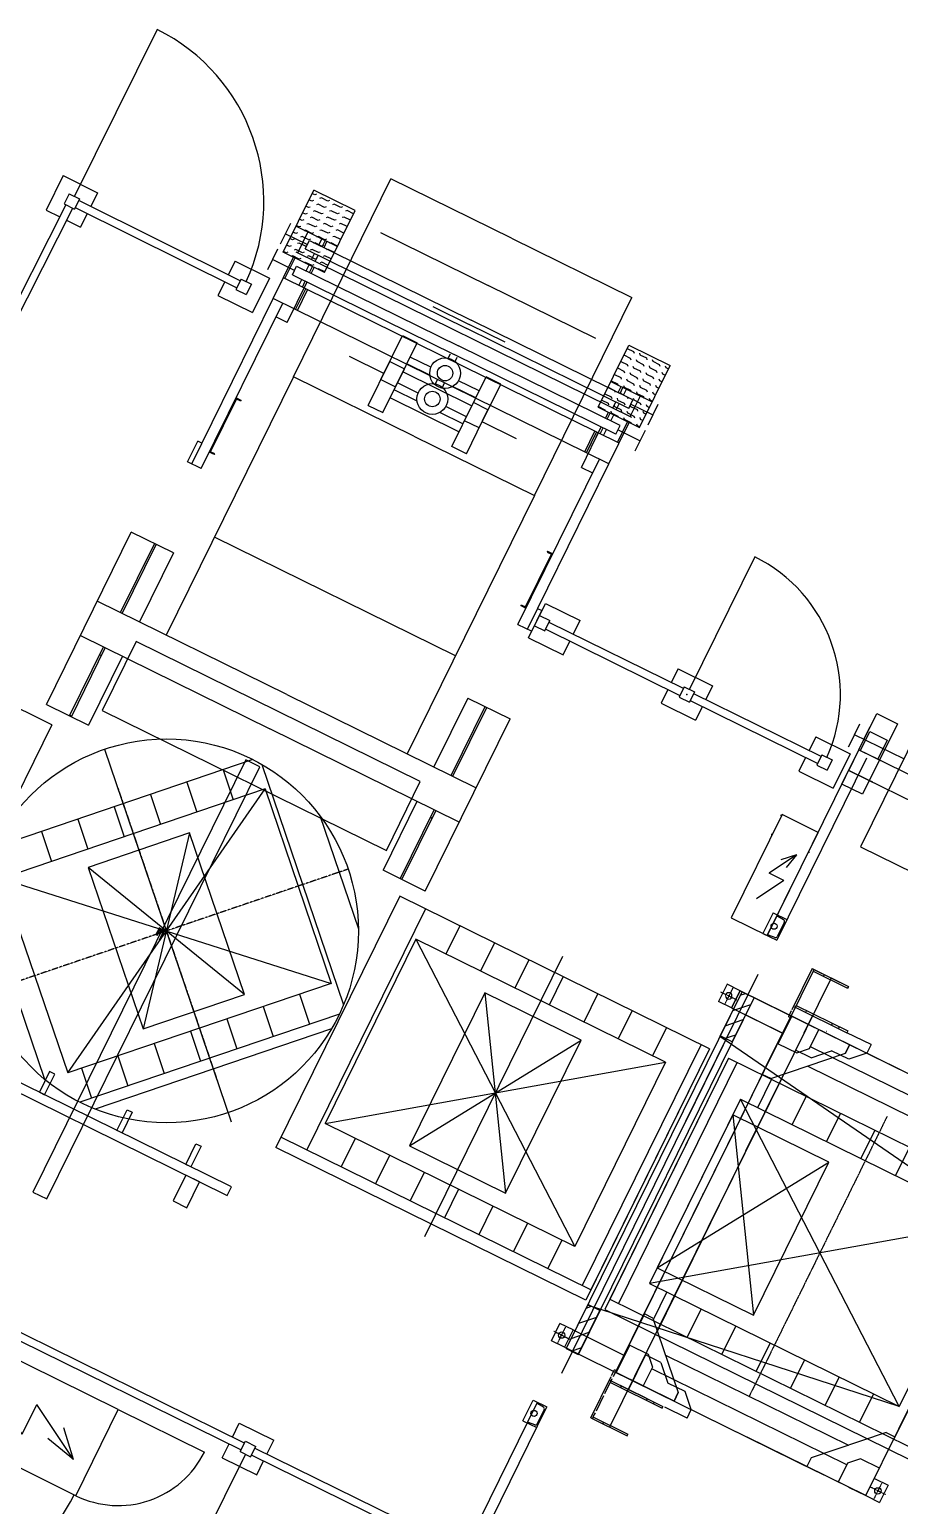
# Model space of a CAD drawing. Header units: millimetres. Extents: x -1732 to 458256, y -4349 to 130988.
# Drawn here: x 88439 to 92971, y 99437 to 107126 of the extents above; entities that cross this region are included whole.
import ezdxf

# ---------------------------------------------------------------- set-up
doc = ezdxf.new("R2010")
doc.units = ezdxf.units.MM
doc.header["$LTSCALE"] = 0.01
doc.header["$MEASUREMENT"] = 0
doc.linetypes.add('CENTER', pattern=[50.8, 31.75, -6.35, 6.35, -6.35])
doc.linetypes.add('GEN7A', pattern=[6.875, 4.75, -0.875, 0.375, -0.875])
doc.layers.get('0').update_dxf_attribs({"color": 251, "linetype": 'CONTINUOUS'})
for name, color, linetype in [('7A', 251, 'GEN7A'), ('BHMM', 251, 'CONTINUOUS'), ('CENN', 251, 'CONTINUOUS'), ('F-E-EQP', 251, 'CONTINUOUS'), ('GEV_FROZEN', 251, 'CONTINUOUS'), ('SAFETY-GUARD', 251, 'CONTINUOUS')]:
    doc.layers.add(name, color=color, linetype=linetype)
doc.styles.get("Standard").update_dxf_attribs({"font": 'ROMAND.SHX'})

# ---------------------------------------------------------------- blocks, each defined once
blk = doc.blocks.new('contr-cabinet-6400')
for p, q in [((-6000, -500), (-6000, 0)), ((-4800, 0), (-6000, 0)), ((-3600, 0), (-4800, 0)), ((-4800, -500), (-4800, 0)), ((-3600, -500), (-3600, 0)), ((-2400, 0), (-3600, 0)), ((-3600, -500), (-3600, 0)), ((-1200, 0), (-2400, 0)), ((-2400, -500), (-2400, 0)), ((-1200, -500), (-1200, 0)), ((400, 0), (-1200, 0)), ((-400, -500), (-400, 0)), ((400, 0), (900, 0)), ((400, 0), (900, 0)), ((400, -500), (400, 0)), ((-5400, -336.1), (-5698.1, -163.9)), ((-5400, -336.1), (-5400, -163.9)), ((-5101.9, -336.1), (-5400, -163.9)), ((-5101.9, -336.1), (-5219.9, -210.8)), ((-4200, -336.1), (-4498.1, -163.9)), ((-4200, -336.1), (-4200, -163.9)), ((-3901.9, -336.1), (-4200, -163.9)), ((-3901.9, -336.1), (-4019.9, -210.8)), ((-3000, -336.1), (-3298.1, -163.9)), ((-3000, -336.1), (-3000, -163.9)), ((-2701.9, -336.1), (-3000, -163.9)), ((-2701.9, -336.1), (-2819.9, -210.8)), ((-1800, -336.1), (-2098.1, -163.9)), ((-1800, -336.1), (-1800, -163.9)), ((-1501.9, -336.1), (-1800, -163.9)), ((-1501.9, -336.1), (-1619.9, -210.8)), ((-793.2, -336.1), (-1091.3, -163.9)), ((-495.1, -336.1), (-793.2, -163.9)), ((-793.2, -336.1), (-793.2, -163.9)), ((-495.1, -336.1), (-613.1, -210.8)), ((6.8, -336.1), (-291.3, -163.9)), ((304.9, -336.1), (6.8, -163.9)), ((6.8, -336.1), (6.8, -163.9)), ((304.9, -336.1), (186.9, -210.8)), ((-5101.9, -336.1), (-5269.4, -296.5)), ((-3901.9, -336.1), (-4069.4, -296.5)), ((-2701.9, -336.1), (-2869.4, -296.5)), ((-1501.9, -336.1), (-1669.4, -296.5)), ((-495.1, -336.1), (-662.6, -296.5)), ((304.9, -336.1), (137.4, -296.5)), ((-4800, -500), (-6000, -500)), ((-6000, -1100), (-6000, -500)), ((-3600, -500), (-4800, -500)), ((-4800, -500), (-4800, -1100)), ((-4800, -1100), (-4800, -500)), ((-2400, -500), (-3600, -500)), ((-3600, -1100), (-3600, -500)), ((-3600, -500), (-3600, -1100)), ((-3600, -500), (-3600, -1100)), ((-3600, -500), (-3600, -1300)), ((-1200, -500), (-2400, -500)), ((-2400, -500), (-2400, -1100)), ((-2400, -1100), (-2400, -500)), ((400, -500), (-1200, -500)), ((-1200, -500), (-1200, -1100)), ((-1200, -500), (-1200, -1100)), ((-1200, -500), (-1200, -1300)), ((-409.5, -500), (-409.5, -1300))]:
    blk.add_line(p, q)
for centre, radius, start, end in [((400, 0), 500, 270.00001, 0.00001), ((-6000, -500), 600, 269.99999, 359.99997), ((-4800, -500), 600, 179.99999, 269.99999), ((-4800, -500), 600, 269.99999, 359.99997), ((-3600, -500), 600, 179.99999, 269.99999), ((-3600, -500), 600, 269.99999, 359.99997), ((-2400, -500), 600, 179.99999, 269.99999), ((-2400, -500), 600, 269.99999, 359.99997), ((-1200, -500), 600, 179.99999, 269.99999), ((-1200, -500), 800, 270, 359.99999), ((-409.5, -500), 800, 270, 359.99999)]:
    blk.add_arc(centre, radius, start, end)
blk = doc.blocks.new('*U19')
at = {"layer": 'BHMM'}
blk.add_circle((0, 0), 16.5, dxfattribs=at)
at = {"layer": 'CENN'}
for p, q in [((-46.5, 0), (46.5, 0)), ((0, 46.5), (0, -46.5))]:
    blk.add_line(p, q, dxfattribs=at)
blk = doc.blocks.new('*U20')
blk.add_circle((0, 0), 16.5)
at = {"layer": '7A'}
for p, q in [((-46.5, 0), (46.5, 0)), ((0, 46.5), (0, -46.5))]:
    blk.add_line(p, q, dxfattribs=at)
at = {"layer": 'GEV_FROZEN', "xscale": 0.1, "yscale": 0.1, "zscale": 0.1}
blk.add_blockref('*U19', (0, 0), dxfattribs=at)
blk = doc.blocks.new('*U17')
at = {"layer": 'BHMM'}
blk.add_circle((0, 0), 16.5, dxfattribs=at)
at = {"layer": 'CENN'}
for p, q in [((-46.5, 0), (46.5, 0)), ((0, 46.5), (0, -46.5))]:
    blk.add_line(p, q, dxfattribs=at)
blk = doc.blocks.new('*U18')
blk.add_circle((0, 0), 16.5)
at = {"layer": '7A'}
for p, q in [((-46.5, 0), (46.5, 0)), ((0, 46.5), (0, -46.5))]:
    blk.add_line(p, q, dxfattribs=at)
at = {"layer": 'GEV_FROZEN', "xscale": 0.1, "yscale": 0.1, "zscale": 0.1}
blk.add_blockref('*U17', (0, 0), dxfattribs=at)
blk = doc.blocks.new('*X23')
at = {"color": 0, "linetype": 'Continuous'}
for p, q in [((10650.7, -3037.5), (10687.5, -3037.5)), ((10650.7, -3075), (10687.5, -3075)), ((10687.5, -3037.5), (10691.1, -3033.9)), ((10687.5, -3075), (10694.1, -3068.4)), ((10718.4, -3044.1), (10725, -3037.5)), ((10718.4, -3081.6), (10725, -3075)), ((10725, -3037.5), (10762.5, -3037.5)), ((10725, -3075), (10762.5, -3075)), ((10762.5, -3037.5), (10766.1, -3033.9)), ((10762.5, -3075), (10769.1, -3068.4)), ((10793.4, -3044.1), (10800, -3037.5)), ((10793.4, -3081.6), (10800, -3075)), ((10800, -3037.5), (10837.5, -3037.5)), ((10800, -3075), (10837.5, -3075)), ((10837.5, -3037.5), (10841.1, -3033.9)), ((10837.5, -3075), (10844.1, -3068.4)), ((10868.4, -3044.1), (10875, -3037.5)), ((10868.4, -3081.6), (10875, -3075)), ((10875, -3037.5), (10890.7, -3037.5)), ((10875, -3075), (10890.7, -3075)), ((10650.7, -3112.5), (10687.5, -3112.5)), ((10650.7, -3150), (10687.5, -3150)), ((10687.5, -3112.5), (10694.1, -3105.9)), ((10687.5, -3150), (10694.1, -3143.4)), ((10718.4, -3119.1), (10725, -3112.5)), ((10718.4, -3156.6), (10725, -3150)), ((10725, -3112.5), (10762.5, -3112.5)), ((10725, -3150), (10762.5, -3150)), ((10762.5, -3112.5), (10769.1, -3105.9)), ((10762.5, -3150), (10769.1, -3143.4)), ((10793.4, -3119.1), (10800, -3112.5)), ((10793.4, -3156.6), (10800, -3150)), ((10800, -3112.5), (10837.5, -3112.5)), ((10800, -3150), (10837.5, -3150)), ((10837.5, -3112.5), (10844.1, -3105.9)), ((10837.5, -3150), (10844.1, -3143.4)), ((10868.4, -3119.1), (10875, -3112.5)), ((10868.4, -3156.6), (10875, -3150)), ((10875, -3112.5), (10890.7, -3112.5)), ((10875, -3150), (10890.7, -3150)), ((10650.7, -3187.5), (10687.5, -3187.5)), ((10650.7, -3225), (10687.5, -3225)), ((10687.5, -3187.5), (10694.1, -3180.9)), ((10687.5, -3225), (10694.1, -3218.4)), ((10718.4, -3194.1), (10725, -3187.5)), ((10718.4, -3231.6), (10725, -3225)), ((10725, -3187.5), (10762.5, -3187.5)), ((10725, -3225), (10762.5, -3225)), ((10762.5, -3187.5), (10769.1, -3180.9)), ((10762.5, -3225), (10769.1, -3218.4)), ((10793.4, -3194.1), (10800, -3187.5)), ((10793.4, -3231.6), (10800, -3225)), ((10800, -3187.5), (10837.5, -3187.5)), ((10800, -3225), (10837.5, -3225)), ((10837.5, -3187.5), (10844.1, -3180.9)), ((10837.5, -3225), (10844.1, -3218.4)), ((10868.4, -3194.1), (10875, -3187.5)), ((10868.4, -3231.6), (10875, -3225)), ((10875, -3187.5), (10890.7, -3187.5)), ((10875, -3225), (10890.7, -3225)), ((10650.7, -3262.5), (10687.5, -3262.5)), ((10650.7, -3300), (10687.5, -3300)), ((10687.5, -3262.5), (10694.1, -3255.9)), ((10687.5, -3300), (10694.1, -3293.4)), ((10718.4, -3269.1), (10725, -3262.5)), ((10718.4, -3306.6), (10725, -3300)), ((10725, -3262.5), (10762.5, -3262.5)), ((10725, -3300), (10762.5, -3300)), ((10762.5, -3262.5), (10769.1, -3255.9)), ((10762.5, -3300), (10769.1, -3293.4)), ((10793.4, -3269.1), (10800, -3262.5)), ((10793.4, -3306.6), (10800, -3300)), ((10800, -3262.5), (10837.5, -3262.5)), ((10800, -3300), (10837.5, -3300)), ((10837.5, -3262.5), (10844.1, -3255.9)), ((10837.5, -3300), (10844.1, -3293.4)), ((10868.4, -3269.1), (10875, -3262.5)), ((10868.4, -3306.6), (10875, -3300)), ((10875, -3262.5), (10890.7, -3262.5)), ((10875, -3300), (10890.7, -3300)), ((10650.7, -3337.5), (10687.5, -3337.5)), ((10650.7, -3375), (10687.5, -3375)), ((10687.5, -3337.5), (10694.1, -3330.9)), ((10687.5, -3375), (10694.1, -3368.4)), ((10718.4, -3344.1), (10725, -3337.5)), ((10718.4, -3381.6), (10725, -3375)), ((10725, -3337.5), (10762.5, -3337.5)), ((10725, -3375), (10762.5, -3375)), ((10762.5, -3337.5), (10769.1, -3330.9)), ((10762.5, -3375), (10769.1, -3368.4)), ((10793.4, -3344.1), (10800, -3337.5)), ((10793.4, -3381.6), (10800, -3375)), ((10800, -3337.5), (10837.5, -3337.5)), ((10800, -3375), (10837.5, -3375)), ((10837.5, -3337.5), (10844.1, -3330.9)), ((10837.5, -3375), (10844.1, -3368.4)), ((10868.4, -3344.1), (10875, -3337.5)), ((10868.4, -3381.6), (10875, -3375)), ((10875, -3337.5), (10890.7, -3337.5)), ((10875, -3375), (10890.7, -3375))]:
    blk.add_line(p, q, dxfattribs=at)

msp = doc.modelspace()

# ---------------------------------------------------------------- hatches: boundary and pattern name
at = {"layer": 'F-E-EQP'}
h = msp.add_hatch(dxfattribs=at)
h.set_pattern_fill('ANSI31', color=256, scale=500, angle=-26.226835781, style=0)
h.set_pattern_definition([(18.773164, (-68887.92, 165059.217), (-20.113892, 59.175006), [])])
h.paths.add_polyline_path([(92150.55373, 102113.36744), (92213.34734, 102082.43261), (92100.03496, 101852.42347), (92037.24136, 101883.35829)])
h = msp.add_hatch(dxfattribs=at)
h.set_pattern_fill('ANSI31', color=256, scale=500, angle=-26.226835781, style=0)
h.set_pattern_definition([(18.773164, (-69690.64, 163429.81), (-20.113892, 59.175006), [])])
h.paths.add_polyline_path([(91347.83671, 100483.95798), (91410.63031, 100453.02316), (91297.31794, 100223.01401), (91234.52433, 100253.94883)])

# ---------------------------------------------------------------- linework, layer by layer
at = {"layer": 'F-E-EQP', "linetype": 'Continuous'}
for p, q in [((89813.22475, 105316.2489), (90321.43971, 106347.85811)), ((90949.37571, 106038.50989), (90321.43971, 106347.85811)), ((89760.63962, 105966.422), (89919.733, 106289.36053)), ((90135.02536, 106183.29828), (89919.733, 106289.36053)), ((89797.68024, 106115.38814), (89744.64911, 106007.74196)), ((89975.93198, 105860.35975), (90135.02536, 106183.29828)), ((89885.63286, 106005.17366), (89771.16468, 106061.56505)), ((90042.22088, 105994.91747), (89826.92853, 106100.97972)), ((89835.79395, 105962.84065), (89888.82508, 106070.48682)), ((90267.18925, 106068.02487), (90827.84627, 105791.82116)), ((90949.3758, 106038.50985), (91577.31179, 105729.16163)), ((89731.39133, 105980.83042), (89678.3602, 105873.18424)), ((89975.93198, 105860.35975), (89760.63962, 105966.422)), ((91576.07383, 105105.5041), (89827.72049, 105966.81798)), ((89874.5847, 105982.74737), (89896.68101, 106027.59994)), ((89874.5847, 105982.74737), (90717.3646, 105567.55782)), ((89896.68101, 106027.59994), (90739.46091, 105612.4104)), ((89908.45512, 105927.04463), (89923.92254, 105958.44144)), ((89946.01884, 106003.29401), (89961.48625, 106034.69081)), ((89963.95987, 105994.45549), (89979.42728, 106025.85229)), ((89972.93038, 105990.03623), (89988.39779, 106021.43303)), ((89284.15144, 104863.44466), (89814.46271, 105939.90644)), ((89819.34395, 105870.61593), (89704.87577, 105927.00733)), ((89769.50505, 105828.28292), (89822.53617, 105935.9291)), ((89808.2958, 105848.18965), (89830.3921, 105893.04222)), ((89830.3921, 105893.04222), (90673.172, 105477.85268)), ((89879.72993, 105868.73629), (89895.19734, 105900.13309)), ((89897.67096, 105859.89777), (89913.13837, 105891.29457)), ((89906.64147, 105855.47851), (89922.10889, 105886.87531)), ((89926.39615, 105918.20611), (89941.86357, 105949.60292)), ((91509.78492, 104970.94637), (89761.43158, 105832.26026)), ((89780.69255, 105599.81883), (89884.54517, 105810.62593)), ((89808.2958, 105848.18965), (90651.0757, 105433.0001)), ((89842.16622, 105792.48691), (89857.63363, 105823.88371)), ((89860.10724, 105783.64839), (89875.57466, 105815.04519)), ((89825.01715, 105667.16369), (89878.04827, 105774.80987)), ((89833.98766, 105662.74443), (89887.01879, 105770.39061)), ((91388.50336, 105515.61742), (90827.84633, 105791.82113)), ((91069.09682, 104697.55242), (91577.31179, 105729.16163)), ((89333.48927, 104839.13872), (89757.73829, 105700.30815)), ((91456.75379, 104863.3002), (89708.40046, 105724.61408)), ((90540.03213, 105682.78931), (90728.41304, 105589.98479)), ((89780.69255, 105599.81883), (89722.3842, 105628.54403)), ((90916.79397, 105497.18026), (90728.41306, 105589.98478)), ((91582.24074, 105197.22088), (90739.46091, 105612.4104)), ((90269.4165, 105302.36236), (90382.10781, 105531.11041)), ((90382.10781, 105531.11041), (90458.35664, 105493.54669)), ((91560.14444, 105152.36831), (90717.3646, 105567.55782)), ((90284.93436, 105334.6865), (90105.52395, 105423.07177)), ((90345.66536, 105264.79877), (90458.35676, 105493.5469)), ((90619.80802, 105413.96363), (90631.25158, 105437.1925)), ((91493.85553, 105017.81059), (90651.0757, 105433.0001)), ((91515.95183, 105062.66316), (90673.172, 105477.85268)), ((91401.34678, 105158.13924), (91560.44016, 105481.07778)), ((91560.44016, 105481.07778), (91775.73252, 105375.01552)), ((90203.1276, 105167.80464), (90315.8189, 105396.55269)), ((90279.37645, 105130.24104), (90392.06786, 105358.98918)), ((90315.8189, 105396.55269), (90392.06773, 105358.98897)), ((90524.26687, 105324.71684), (90404.29943, 105383.81795)), ((90529.75309, 105366.60435), (90421.97639, 105419.69978)), ((90655.69008, 105396.28659), (90667.13364, 105419.51545)), ((91616.63914, 105052.07699), (91775.73252, 105375.01552)), ((89813.22475, 105316.2489), (89327.49906, 104330.28996)), ((90441.16084, 105006.90064), (89813.22475, 105316.2489)), ((90269.41642, 105302.36226), (90345.66536, 105264.79877)), ((90463.46418, 105232.04663), (90355.68748, 105285.14206)), ((90742.10074, 105165.20516), (90383.28014, 105341.97558)), ((90553.51911, 105279.40591), (90564.96267, 105302.63477)), ((90589.40117, 105261.72887), (90600.84473, 105284.95773)), ((90763.12002, 105207.04753), (90643.15271, 105266.14858)), ((90780.79699, 105242.92936), (90673.02036, 105296.02475)), ((90704.48585, 105088.02812), (90817.17714, 105316.77604)), ((90780.7352, 105050.46429), (90893.4265, 105279.21233)), ((90893.4265, 105279.21233), (90817.17724, 105316.77627)), ((91467.63569, 105292.69696), (91682.92804, 105186.63471)), ((91505.99137, 105234.7846), (91521.45878, 105266.1814)), ((89382.16714, 104926.63424), (89516.95458, 105200.23494)), ((89541.5905, 105193.67205), (89514.67896, 105206.92983)), ((89539.38087, 105189.18679), (89516.95458, 105200.23494)), ((89541.5905, 105193.67205), (89539.38087, 105189.18679)), ((90675.81183, 105030.64744), (90316.99123, 105207.41786)), ((90457.97796, 105190.15912), (90338.01052, 105249.26023)), ((91514.96188, 105230.36534), (91530.42929, 105261.76214)), ((91532.90291, 105221.52682), (91548.37032, 105252.92362)), ((91560.14444, 105152.36831), (91582.24074, 105197.22088)), ((91568.00037, 105109.48143), (91621.03149, 105217.12761)), ((90203.12751, 105167.80454), (90279.37645, 105130.24104)), ((90696.83112, 105072.48981), (90576.8638, 105131.59085)), ((90714.50808, 105108.37163), (90606.73146, 105161.46702)), ((90638.19694, 104953.4704), (90750.88823, 105182.21832)), ((90714.44629, 104915.90656), (90827.1376, 105144.65461)), ((90827.1376, 105144.65461), (90750.88833, 105182.21855)), ((91401.34678, 105158.13924), (91616.63914, 105052.07699)), ((91439.70246, 105100.22688), (91455.16987, 105131.62368)), ((91448.67297, 105095.80762), (91464.14038, 105127.20442)), ((91466.614, 105086.9691), (91482.08141, 105118.3659)), ((91477.39817, 105154.11596), (91492.86558, 105185.51276)), ((91495.3392, 105145.27744), (91510.80661, 105176.67424)), ((91571.19259, 105174.7946), (91685.66034, 105118.40233)), ((91712.1759, 105172.22542), (91659.14477, 105064.57924)), ((90780.73522, 105050.46441), (90704.48585, 105088.02812)), ((90975.66422, 104994.40333), (90796.2537, 105082.78865)), ((91032.50478, 104002.13077), (91562.81605, 105078.59255)), ((91313.75353, 104844.5672), (91417.60615, 105055.3743)), ((91411.10926, 105019.55824), (91426.57667, 105050.95504)), ((91429.05029, 105010.71972), (91444.5177, 105042.11652)), ((91493.85553, 105017.81059), (91515.95183, 105062.66316)), ((91501.71146, 104974.92371), (91554.74258, 105082.56989)), ((91504.90368, 105040.23688), (91619.37143, 104983.84461)), ((91645.88699, 105037.6677), (91592.85587, 104930.02152)), ((89261.72515, 104874.49281), (89314.75628, 104982.13899)), ((89337.18257, 104971.09083), (89314.75628, 104982.13899)), ((90441.16074, 105006.90069), (91069.09682, 104697.55242)), ((91331.16659, 104925.16984), (91384.19771, 105032.81602)), ((91331.16659, 104925.16984), (91384.19771, 105032.81602)), ((91340.1371, 104920.75058), (91393.16823, 105028.39676)), ((91340.1371, 104920.75058), (91393.16823, 105028.39676)), ((91349.10762, 104916.33132), (91402.13874, 105023.9775)), ((89402.38379, 104911.10083), (89375.47225, 104924.35861)), ((89404.59342, 104915.58609), (89382.16714, 104926.63424)), ((89402.38379, 104911.10083), (89404.59342, 104915.58609)), ((90714.44631, 104915.90669), (90638.19694, 104953.4704)), ((90983.16695, 104026.43671), (91407.41596, 104887.60613)), ((89333.48927, 104839.13872), (89261.72515, 104874.49281)), ((91313.75353, 104844.5672), (91372.06188, 104815.84201)), ((91069.09682, 104697.55242), (90583.37114, 103711.59348)), ((90658.10581, 103863.29498), (89402.23373, 104481.99146)), ((91022.8743, 104118.35149), (91157.66174, 104391.95219)), ((91137.44509, 104407.4856), (91135.23546, 104403.00034)), ((91135.23546, 104403.00034), (91157.66174, 104391.95219)), ((91137.44509, 104407.4856), (91164.35663, 104394.22781)), ((90998.23838, 104124.91438), (91000.44801, 104129.39964)), ((90998.23838, 104124.91438), (91025.14992, 104111.6566)), ((91000.44801, 104129.39964), (91022.8743, 104118.35149)), ((91054.93107, 103991.08262), (91107.96219, 104098.7288)), ((91085.53591, 104109.77695), (91107.96219, 104098.7288)), ((90983.16695, 104026.43671), (91054.93107, 103991.08262)), ((93131.9994, 103608.48643), (92767.86963, 102868.094)), ((89666.1799, 103169.78178), (88293.31941, 102703.13889)), ((88637.66908, 101690.06325), (89666.1799, 103169.78233)), ((89666.1799, 103169.78178), (90010.52973, 102156.70568)), ((92435.10267, 102825.87942), (92292.0031, 102730.23767)), ((92435.10276, 102825.87939), (92352.82744, 102800.64087)), ((92435.10326, 102825.87919), (92380.31698, 102759.5115)), ((92767.86963, 102868.094), (93933.91563, 102293.64971)), ((92369.19206, 102692.1844), (92292.00308, 102730.23789)), ((88293.31941, 102703.13889), (88637.66924, 101690.06279)), ((88293.31956, 102703.1392), (90010.52996, 102156.70576)), ((92369.19205, 102692.18457), (92226.09238, 102596.54275)), ((90367.19057, 102611.56852), (89721.97468, 101301.87525)), ((91981.88104, 101816.09716), (90367.19057, 102611.56852)), ((90501.7484, 102545.27952), (89883.04825, 101289.40929)), ((90681.15869, 102456.89431), (90608.23856, 102308.87717)), ((90451.25576, 102386.21746), (89978.39219, 101426.37369)), ((91751.97928, 101745.42121), (90451.25576, 102386.21746)), ((90451.25609, 102386.21757), (91279.11593, 100785.57734)), ((90860.56899, 102368.5091), (90787.64885, 102220.49196)), ((91215.70119, 102297.39224), (90495.60517, 100835.70218)), ((91039.97928, 102280.12389), (90967.05915, 102132.10675)), ((91219.38958, 102191.73868), (91146.46945, 102043.72154)), ((90010.52973, 102156.70568), (88637.66924, 101690.06279)), ((91398.79988, 102103.35347), (91325.87974, 101955.33633)), ((91578.21017, 102014.96826), (91505.29004, 101866.95112)), ((91757.62047, 101926.58305), (91684.70034, 101778.56591)), ((91937.03051, 101838.19731), (91318.33036, 100582.32707)), ((91981.88086, 101816.09733), (91336.66537, 100506.40379)), ((91981.88086, 101816.09733), (91363.18111, 100560.22687)), ((89978.39241, 101426.37413), (91751.97967, 101745.42159)), ((91751.97928, 101745.42121), (91279.11571, 100785.57744)), ((92142.19363, 101553.18599), (91669.33275, 100593.3409)), ((92142.19371, 101553.18702), (93442.91863, 100912.39361)), ((92970.05796, 99952.54896), (92142.19377, 101553.18757)), ((91279.1199, 100785.58013), (89978.3937, 101426.37094)), ((91363.18107, 100560.22681), (89748.49039, 101355.69827)), ((90135.37661, 101349.03702), (90062.45855, 101201.02408)), ((91336.66537, 100506.40379), (89721.97468, 101301.87525)), ((90314.78691, 101260.65181), (90241.86884, 101112.63887)), ((90494.1972, 101172.26659), (90421.27914, 101024.25365)), ((90673.6075, 101083.88138), (90600.68944, 100935.86844)), ((90853.0178, 100995.49617), (90780.09973, 100847.48323)), ((91032.42809, 100907.11096), (90959.51003, 100759.09802)), ((93442.91851, 100912.39394), (91669.33261, 100593.34204)), ((93442.91863, 100912.39361), (92970.05775, 99952.54852)), ((91211.83839, 100818.72575), (91138.92032, 100670.71281)), ((91669.33283, 100593.34193), (92970.05775, 99952.54852))]:
    msp.add_line(p, q, dxfattribs=at)
at = {"layer": 'F-E-EQP'}
for p, q in [((88555.22157, 103504.22737), (85774.36199, 104874.19814)), ((88526.75435, 103610.01282), (88968.6804, 104507.06431)), ((89188.45802, 104398.79242), (88968.6804, 104507.06431)), ((88913.01193, 104088.5837), (89089.78235, 104447.40429)), ((88921.98245, 104084.16444), (89098.75287, 104442.98503)), ((89188.45802, 104398.79242), (89011.68759, 104039.97183)), ((89327.49906, 104330.28996), (89150.72864, 103971.46937)), ((89778.66661, 103662.12505), (88791.90998, 104148.24371)), ((88703.52477, 103968.83342), (89690.2814, 103482.71476)), ((88647.8563, 103550.35281), (88824.62672, 103909.1734)), ((88656.82681, 103545.93355), (88833.59723, 103904.75414)), ((88994.4046, 103937.00498), (88817.63418, 103578.18438)), ((90474.53983, 103207.82684), (88994.4046, 103937.00498)), ((88923.30238, 103860.56153), (88746.53196, 103501.74094)), ((88804.74005, 103868.80608), (88813.71056, 103864.38682)), ((89778.66661, 103662.12505), (90765.42324, 103176.00639)), ((90583.37114, 103711.59348), (90406.60072, 103352.77289)), ((88526.75435, 103610.01282), (88746.53196, 103501.74094)), ((88817.63418, 103578.18438), (90297.76941, 102849.00625)), ((90722.41605, 103643.09887), (90545.64563, 103284.27827)), ((90635.35078, 103240.08567), (90812.1212, 103598.90626)), ((90644.32129, 103235.66641), (90821.09171, 103594.487)), ((90722.41605, 103643.09887), (90942.19366, 103534.82698)), ((88555.22157, 103504.22737), (87910.00875, 102194.53181)), ((88657.45009, 103547.19871), (88648.47957, 103551.61797)), ((90500.26761, 102637.7755), (90942.19366, 103534.82698)), ((92736.47412, 103452.32942), (92764.17988, 103508.53549)), ((90677.03803, 102996.59609), (89690.2814, 103482.71476)), ((92736.32972, 103452.16116), (92704.21776, 103386.97813)), ((92736.47412, 103452.32942), (92704.3491, 103387.15283)), ((92992.75356, 103325.83577), (92736.32972, 103452.16116)), ((92759.26524, 103374.173), (92816.71563, 103490.78969)), ((92768.23576, 103369.75374), (92816.84762, 103468.4294)), ((92816.84762, 103468.4294), (92906.55277, 103424.2368)), ((92906.55277, 103424.2368), (92857.9409, 103325.56113)), ((88830.10214, 103376.72304), (89489.83815, 101435.78295)), ((92749.42006, 103354.07817), (92282.15595, 102405.25185)), ((92706.23426, 103266.52711), (92759.26524, 103374.173)), ((92759.26524, 103374.173), (92866.91142, 103321.14187)), ((92759.26524, 103374.173), (94323.34055, 102603.64238)), ((92759.35216, 103374.1319), (92856.29818, 103326.37041)), ((89602.80005, 103322.5099), (88250.49829, 102862.8555)), ((89447.38861, 103269.68495), (89500.48955, 103113.46253)), ((89649.1586, 103297.5394), (90074.89032, 102045.04098)), ((92798.75789, 103329.77223), (92331.49378, 102380.94592)), ((92866.91142, 103321.14187), (92813.88043, 103213.49598)), ((92856.29818, 103326.37041), (92874.23921, 103317.53189)), ((89258.02862, 103205.32043), (89311.12955, 103049.09801)), ((90297.76941, 102849.00625), (90474.53983, 103207.82684)), ((92813.88043, 103213.49598), (92706.23426, 103266.52711)), ((92706.23426, 103266.52711), (94270.36299, 102495.97017)), ((92831.82146, 103204.65746), (92813.88043, 103213.49598)), ((89068.66862, 103140.95591), (89121.76956, 102984.73349)), ((88879.30937, 103076.59166), (88932.41014, 102920.36918)), ((90457.26042, 103104.86798), (90280.48999, 102746.04739)), ((90370.19514, 102701.85478), (90546.96557, 103060.67537)), ((90379.16566, 102697.43552), (90555.93608, 103056.25611)), ((92359.10773, 103036.26566), (92093.80117, 102498.10915)), ((92547.46251, 102943.40836), (92359.10773, 103036.26566)), ((88689.94935, 103012.2272), (88743.05012, 102856.00473)), ((89950.89528, 103031.29285), (90151.87359, 102440.01672)), ((90536.04941, 103015.8888), (90527.07889, 103020.30806)), ((88500.58933, 102947.86275), (88553.6901, 102791.64027)), ((89273.03864, 102940.56456), (89030.82418, 101919.28244)), ((92282.15595, 102405.25185), (92547.46251, 102943.40836)), ((89559.13864, 102098.85927), (88744.72418, 102760.98773)), ((90500.26761, 102637.7755), (90280.48999, 102746.04739)), ((88177.61422, 102655.13226), (88516.67463, 101657.61644)), ((92093.80117, 102498.10915), (92282.15595, 102405.25185)), ((92312.76079, 102523.94618), (92259.72966, 102416.3)), ((92312.76079, 102523.94618), (92384.52491, 102488.5921)), ((92366.19475, 102487.58945), (92337.02077, 102505.30609)), ((92370.746, 102474.19967), (92334.50806, 102400.64145)), ((92259.72966, 102416.3), (92331.49378, 102380.94592)), ((92321.11829, 102396.0902), (92289.29276, 102408.42453)), ((92331.9357, 102381.84297), (92331.49378, 102380.94592)), ((92233.62927, 102202.82288), (91209.84459, 100125.01369)), ((92521.10351, 102220.63024), (91948.67881, 101059.044)), ((92515.83347, 102234.33311), (92409.93803, 102018.95857)), ((92515.83347, 102234.33311), (92704.96921, 102141.15673)), ((92525.55631, 102229.53472), (92521.13705, 102220.56421)), ((92521.13705, 102220.56421), (92700.54658, 102132.17937)), ((92525.55631, 102229.53472), (92704.96584, 102141.14989)), ((92579.3794, 102203.01916), (92574.96014, 102194.04864)), ((92072.56342, 102151.78881), (92028.37081, 102062.08367)), ((92610.79981, 102176.41968), (92038.37511, 101014.83344)), ((92140.73933, 102118.20243), (92072.56342, 102151.78881)), ((92140.6981, 102118.22274), (92096.5055, 102028.5176)), ((92096.521, 102028.54906), (92140.6981, 102118.22274)), ((92096.54672, 102028.49729), (92140.73933, 102118.20243)), ((92140.73933, 102118.20243), (92096.54672, 102028.49729)), ((92140.73933, 102118.20243), (93454.91975, 101470.78076)), ((93092.51095, 101649.31889), (92140.73933, 102118.20243)), ((92615.26145, 102185.34212), (92610.84219, 102176.3716)), ((92704.96584, 102141.14989), (92700.54658, 102132.17937)), ((89844.84011, 102100.38667), (89897.94074, 101944.16514)), ((90811.34458, 102107.93457), (90919.02705, 101063.86107)), ((92096.54672, 102028.49729), (92028.37081, 102062.08367)), ((92418.79006, 102036.96221), (92428.2716, 102032.28884)), ((92432.61461, 102041.26104), (92428.1974, 102032.28952)), ((92432.61461, 102041.26104), (92701.69558, 101908.77667)), ((90053.3505, 101996.98952), (88701.05021, 101537.33561)), ((89466.12011, 101971.65763), (89519.22075, 101815.43609)), ((89655.48011, 102036.02215), (89708.58075, 101879.80061)), ((92096.54672, 102028.49729), (92365.20138, 101896.14647)), ((92096.54672, 102028.49729), (92360.44069, 101898.49179)), ((92256.0133, 101682.39804), (92406.26657, 101987.39232)), ((92277.01829, 101725.03541), (92406.26657, 101987.39232)), ((92339.12918, 101842.06101), (92409.85477, 101985.62462)), ((92401.71535, 101978.41039), (92392.28183, 101983.04867)), ((92407.29064, 102013.57421), (92392.28543, 101983.05598)), ((92711.26085, 101837.13905), (92406.26657, 101987.39232)), ((92495.97172, 101943.19972), (92406.26657, 101987.39232)), ((92499.55992, 101941.43201), (92409.85477, 101985.62462)), ((92428.1974, 102032.28952), (92697.27837, 101899.80515)), ((92428.27253, 102032.29074), (92517.88531, 101988.14364)), ((92473.59546, 101898.24109), (92517.88531, 101988.14364)), ((92486.44376, 102014.75779), (92482.02655, 102005.78626)), ((92522.32986, 101997.08895), (92517.91265, 101988.11743)), ((90011.85648, 101919.51413), (88781.1629, 101501.19499)), ((89276.75961, 101907.29295), (89329.86008, 101751.07136)), ((92361.98201, 101897.73247), (92362.07396, 101897.68717)), ((92473.58455, 101898.24647), (92429.48919, 101808.73871)), ((92502.36079, 101817.38427), (92550.97266, 101916.05994)), ((92589.84246, 101908.10393), (92589.89892, 101908.07612)), ((92621.01487, 101948.49798), (92616.59766, 101939.52645)), ((92656.90104, 101930.82911), (92652.5053, 101921.90119)), ((92822.87191, 101837.89415), (92697.26216, 101899.77223)), ((92701.69558, 101908.77667), (92697.27837, 101899.80515)), ((89087.39959, 101842.9285), (89140.50006, 101686.7069)), ((90418.47232, 101310.45581), (91311.89931, 101861.33984)), ((92052.77285, 101835.55229), (91857.17921, 101438.52305)), ((93442.91811, 100912.39386), (92035.8754, 101880.26025)), ((92339.12918, 101842.06101), (92435.41191, 101794.628)), ((92510.22382, 101768.96537), (92429.48919, 101808.73871)), ((92429.5001, 101808.73334), (92429.55656, 101808.70553)), ((92435.41191, 101794.628), (92502.36079, 101817.38427)), ((92456.02644, 101862.55112), (92456.08289, 101862.52331)), ((93522.85858, 101325.83486), (92506.79748, 101826.39016)), ((92689.16455, 101792.28648), (92711.26085, 101837.13905)), ((92711.29843, 101837.20722), (92689.21238, 101792.34959)), ((92822.87191, 101837.89415), (92800.7756, 101793.04158)), ((88898.03957, 101778.56404), (88951.14004, 101622.34245)), ((92080.55416, 101767.48929), (91435.34212, 100457.79412)), ((92080.55416, 101767.48929), (91461.85768, 100511.61721)), ((92080.55391, 101767.48934), (91461.85786, 100511.61709)), ((92125.40649, 101745.39304), (91506.71044, 100489.52079)), ((92080.55416, 101767.48929), (93874.6569, 100883.63728)), ((92300.86587, 101660.30174), (92689.16455, 101792.28648)), ((92510.22382, 101768.96537), (92617.34203, 101805.3754)), ((92707.04717, 101761.1828), (92617.34203, 101805.3754)), ((92800.7756, 101793.04158), (92707.04717, 101761.1828)), ((88708.67955, 101714.19959), (88761.78002, 101557.97799)), ((92277.03572, 101725.07078), (92081.44208, 101328.04154)), ((92171.14723, 101283.84894), (92367.84533, 101683.12008)), ((92304.81681, 101657.00789), (92231.89903, 101508.9943)), ((92300.86587, 101660.30174), (92256.0133, 101682.39804)), ((92493.72581, 101725.81255), (93447.75732, 101255.81569)), ((92484.22711, 101568.62268), (92411.30932, 101420.60908)), ((92102.19976, 101472.00372), (92209.88222, 100427.93021)), ((92663.6374, 101480.23747), (92590.71962, 101332.22387)), ((92843.0477, 101391.85226), (92770.12991, 101243.83866)), ((91620.72791, 100392.85267), (92081.44208, 101328.04154)), ((92171.14723, 101283.84894), (91709.61772, 100347.00505)), ((93022.458, 101303.46704), (92949.54021, 101155.45345)), ((91709.32749, 100674.52495), (92602.75448, 101225.40898)), ((91480.30879, 100109.29534), (91948.74014, 101059.16833)), ((91946.52803, 101054.56437), (91950.94729, 101063.53489)), ((93560.68889, 101038.31141), (92941.99284, 99782.43916)), ((91465.56626, 99853.50143), (92038.41102, 101014.90624)), ((92795.79249, 99487.93527), (93385.75493, 100685.48106)), ((91461.85768, 100511.61721), (93255.96098, 99627.76529)), ((91759.03846, 100549.14905), (91686.12076, 100401.13563)), ((92970.05796, 99952.54896), (91346.47075, 100480.85994)), ((91435.34212, 100457.79412), (93229.4453, 99573.94191)), ((91641.7329, 100435.49003), (91491.47963, 100130.49575)), ((91686.58548, 100413.39373), (91641.7329, 100435.49003)), ((91938.44876, 100460.76384), (91865.53106, 100312.75042)), ((91157.83321, 100294.9034), (91202.02581, 100384.60855)), ((91270.145, 100351.01101), (91202.02581, 100384.60855)), ((91270.08827, 100350.99986), (91225.91117, 100261.32618)), ((91270.145, 100351.01101), (91225.95239, 100261.30587)), ((91270.145, 100351.01101), (91225.96789, 100261.33733)), ((91270.20173, 100351.02217), (91226.00912, 100261.31702)), ((91270.145, 100351.01101), (91538.79965, 100218.6602)), ((91270.20173, 100351.02217), (91535.21145, 100220.42791)), ((91620.72791, 100392.85267), (91491.47963, 100130.49575)), ((91686.58548, 100413.39373), (91818.57022, 100025.09506)), ((92117.85906, 100372.37863), (92044.94136, 100224.36521)), ((91225.95239, 100261.30587), (91157.83321, 100294.9034)), ((91565.79343, 100272.29166), (91495.06784, 100128.72805)), ((91565.79343, 100272.29166), (91662.07617, 100224.85865)), ((92297.26935, 100283.99342), (92224.35165, 100135.98)), ((91225.95239, 100261.30587), (92540.13281, 99613.88419)), ((91226.00912, 100261.31702), (92177.72402, 99792.42232)), ((91647.44943, 100220.84956), (91558.98943, 100041.55004)), ((91727.62229, 100181.35296), (91647.44943, 100220.84956)), ((91662.07617, 100224.85865), (91684.83244, 100157.90978)), ((91752.1219, 100220.58578), (92706.20539, 99750.56331)), ((92476.67965, 100195.60821), (92403.76195, 100047.59479)), ((91471.33827, 100113.7146), (91486.38739, 100144.20271)), ((91495.35791, 100139.78345), (91486.39082, 100144.20966)), ((91796.47391, 99980.24248), (91491.47963, 100130.49575)), ((91584.77299, 100084.53544), (91495.06784, 100128.72805)), ((91603.34041, 100131.40971), (91559.07112, 100041.49705)), ((91599.70944, 100124.03508), (91599.22184, 100124.27515)), ((91603.24321, 100131.2123), (91602.76281, 100131.44883)), ((91684.83244, 100157.90978), (91636.22057, 100059.23411)), ((92696.45686, 99648.34859), (91680.39575, 100148.90389)), ((91727.62229, 100181.35296), (91763.78898, 100074.40705)), ((91362.45348, 99893.12417), (91468.68255, 100108.33435)), ((91436.04325, 100019.61749), (91474.99734, 100098.53483)), ((91459.81386, 100090.36723), (91468.78539, 100085.95001)), ((91464.98416, 100076.71344), (91469.40342, 100085.68395)), ((91464.98416, 100076.71344), (91734.03482, 99944.16754)), ((91468.78539, 100085.95001), (91648.78638, 99997.32496)), ((91469.40342, 100085.68395), (91738.45408, 99953.13805)), ((91518.80725, 100050.19788), (91523.22651, 100059.16839)), ((91554.6893, 100032.52083), (91559.10856, 100041.49135)), ((91854.28683, 100029.64951), (91763.78898, 100074.40705)), ((92656.08995, 100107.223), (92583.17225, 99959.20958)), ((90617.03743, 99025.62327), (91084.57264, 99974.31603)), ((91009.11523, 99877.718), (91062.14635, 99985.36418)), ((91062.14635, 99985.36418), (91133.91047, 99950.01009)), ((91115.58031, 99949.00745), (91086.40634, 99966.72409)), ((91391.78114, 99929.94658), (91430.7318, 100008.85698)), ((91653.3642, 99983.90934), (91657.78347, 99992.87986)), ((91689.24634, 99966.23227), (91693.64412, 99975.15918)), ((91796.44276, 99980.17114), (91818.54932, 100025.01866)), ((91818.57022, 100025.09506), (91796.47391, 99980.24248)), ((91886.0958, 99936.06763), (91854.28683, 100029.64951)), ((92835.50024, 100018.83779), (92762.58254, 99870.82437)), ((90666.37526, 99001.31733), (91133.91047, 99950.01009)), ((91083.89363, 99862.05945), (91120.13157, 99935.61767)), ((91133.46854, 99949.11304), (91133.91047, 99950.01009)), ((91362.45348, 99893.12417), (91551.58922, 99799.94779)), ((91372.17968, 99888.33263), (91376.59895, 99897.30314)), ((91375.89538, 99897.76353), (91386.46969, 99919.18607)), ((91376.59895, 99897.30314), (91556.00848, 99808.91831)), ((91734.03482, 99944.16754), (91738.45408, 99953.13805)), ((91863.98924, 99891.22011), (91747.95604, 99948.41602)), ((91863.98924, 99891.22011), (91886.0958, 99936.06763)), ((91009.11523, 99877.718), (91080.87934, 99842.36392)), ((91070.50386, 99857.5082), (91038.67833, 99869.84253)), ((91426.00277, 99861.81706), (91430.42204, 99870.78758)), ((91461.88483, 99844.14002), (91466.30409, 99853.11054)), ((91551.58922, 99799.94779), (91556.00848, 99808.91831)), ((92902.26706, 99817.20569), (92510.71467, 99684.11499)), ((92902.26706, 99817.20569), (92947.11964, 99795.10938)), ((92795.79249, 99487.93527), (92177.72402, 99792.42232)), ((92510.71467, 99684.11499), (92488.61837, 99639.26242)), ((92700.89354, 99657.35447), (92652.28168, 99558.67881)), ((92767.84242, 99680.11074), (92700.89354, 99657.35447)), ((92866.51808, 99631.49888), (92767.84242, 99680.11074)), ((92795.79249, 99487.93527), (92540.13281, 99613.88419)), ((92795.79249, 99487.93527), (92866.51808, 99631.49888)), ((92839.98509, 99577.64042), (92911.74921, 99542.28633)), ((92706.08734, 99532.12787), (92795.79249, 99487.93527)), ((92706.08734, 99532.12787), (92795.79249, 99487.93527)), ((92911.74921, 99542.28633), (92867.55661, 99452.58118)), ((92795.79249, 99487.93527), (92867.55661, 99452.58118))]:
    msp.add_line(p, q, dxfattribs=at)
at = {"layer": 'F-E-EQP', "linetype": 'CENTER'}
for p, q in [((88896.67166, 103180.87627), (89421.06189, 101638.12191)), ((90098.72469, 102751.74541), (88205.12461, 102108.10052)), ((92906.63888, 101464.3637), (92186.5467, 100002.67175))]:
    msp.add_line(p, q, dxfattribs=at)
at = {"layer": 'F-E-EQP'}
for points in [[(92670.98882, 103194.7073), (92852.17851, 103562.49841), (92959.82468, 103509.46728), (92778.635, 103141.67618)], [(89566.0122, 103320.97758), (88456.7778, 101069.37836), (88528.54192, 101034.02428), (89637.77632, 103285.6235)], [(89559.13864, 102098.85927), (89273.03864, 102940.56456), (88744.72418, 102760.98773), (89030.82418, 101919.28244)], [(90811.34458, 102107.93457), (90418.47232, 101310.45581), (90919.02705, 101063.86107), (91311.89931, 101861.33984)], [(92150.55373, 102113.36744), (92213.34734, 102082.43261), (91298.5604, 100225.53605), (91235.7668, 100256.47087)], [(92150.55373, 102113.36744), (92213.34734, 102082.43261), (92100.03496, 101852.42347), (92037.24136, 101883.35829)], [(87920.41596, 101870.09109), (87898.31965, 101825.23851), (89468.16004, 101051.86777), (89490.25634, 101096.72035)], [(88516.95519, 101576.21026), (88569.98632, 101683.85644), (88543.07478, 101697.11422), (88490.04365, 101589.46804)], [(88893.7171, 101390.60117), (88946.74823, 101498.24735), (88973.65978, 101484.98957), (88920.62865, 101377.34339)], [(92102.19976, 101472.00372), (91709.32749, 100674.52495), (92209.88222, 100427.93021), (92602.75448, 101225.40898)], [(89252.5377, 101213.83075), (89305.56882, 101321.47693), (89332.48037, 101308.21915), (89279.44924, 101200.57297)], [(89252.86768, 101157.93002), (89186.57877, 101023.3723), (89258.34289, 100988.01822), (89324.6318, 101122.57594)], [(91234.52433, 100253.94883), (91297.31794, 100223.01401), (91410.63031, 100453.02316), (91347.83671, 100483.95798)]]:
    msp.add_lwpolyline(points, close=True, dxfattribs=at)
at = {"layer": 'F-E-EQP', "linetype": 'Continuous'}
for centre, radius in [((90603.51763, 105335.64001), 79.99999), ((90603.51763, 105335.64001), 40), ((90537.22872, 105201.08229), 79.99999), ((90537.22872, 105201.08229), 40)]:
    msp.add_circle(centre, radius, dxfattribs=at)
at = {"layer": 'F-E-EQP'}
for centre, radius in [((89151.92464, 102429.923), 1000), ((92317.63722, 102454.66497), 16), ((91067.0173, 99916.07183), 16)]:
    msp.add_circle(centre, radius, dxfattribs=at)
for centre, radius, start, end in [((92354.13808, 103037.59916), 5, 243.773164219, 333.773164219), ((92301.9908, 102931.74708), 5, 333.773164219, 63.773164219), ((92499.35857, 102834.4496), 5, 63.773164219, 153.773164219), ((92339.2304, 102509.79135), 5, 153.773164219, 243.773164219), ((92361.77549, 102478.61893), 10, 333.773164219, 63.773164219), ((92287.08313, 102403.93927), 5, 63.773164219, 153.773164219), ((92325.53755, 102405.06071), 10, 243.773164219, 333.773164219), ((91088.61597, 99971.20934), 5, 153.773164219, 243.773164219), ((91111.16105, 99940.03693), 10, 333.773164219, 63.773164219), ((91036.4687, 99865.35727), 5, 63.773164219, 153.773164219), ((91074.92312, 99866.47871), 10, 243.773164219, 333.773164219)]:
    msp.add_arc(centre, radius, start, end, dxfattribs=at)
at = {"layer": 'F-E-EQP', "linetype": 'Continuous'}
for p in [(89151.92464, 102429.923), (91793.30222, 101184.40582)]:
    msp.add_point(p, dxfattribs=at)
at = {"layer": 'SAFETY-GUARD', "linetype": 'Continuous'}
for p, q in [((89104.49468, 107125.94372), (88672.95732, 106258.20391)), ((88614.19754, 106364.62336), (88525.14013, 106185.54578)), ((88614.19754, 106364.62336), (88793.27509, 106275.56594)), ((88645.70459, 106270.7761), (88618.98737, 106217.05283)), ((88645.70459, 106270.77611), (88699.42786, 106244.05888)), ((88793.27509, 106275.56594), (88757.65214, 106203.93491)), ((88627.74438, 106212.69787), (87959.04944, 104892.37884)), ((87994.86591, 104874.56688), (88663.56085, 106194.88591)), ((88618.98737, 106217.05283), (88672.71063, 106190.33561)), ((88699.42786, 106244.05888), (88672.71064, 106190.33561)), ((88525.14013, 106185.54578), (88596.11603, 106150.24861)), ((88631.93251, 106132.43665), (88704.21771, 106096.48835)), ((88739.84067, 106168.11939), (88704.21771, 106096.48835)), ((89509.58541, 105919.3363), (89473.96244, 105847.70526)), ((89509.58541, 105919.3363), (89688.66297, 105830.27887)), ((89456.15096, 105811.88975), (89420.528, 105740.25872)), ((89541.09246, 105825.48904), (89514.37524, 105771.76577)), ((89541.09246, 105825.48905), (89594.81573, 105798.77182)), ((89688.66297, 105830.27887), (89599.60556, 105651.2013)), ((89420.528, 105740.25872), (89599.60556, 105651.2013)), ((89514.37524, 105771.76577), (89568.09851, 105745.04855)), ((89594.81573, 105798.77182), (89568.09851, 105745.04855)), ((92217.16007, 104378.55231), (91876.82224, 103688.82892)), ((91038.72056, 103956.43818), (91127.22095, 104135.79169)), ((91127.22095, 104135.79169), (91306.57448, 104047.29131)), ((91096.24581, 104073.01797), (91150.05186, 104046.46786)), ((91123.50175, 103992.6618), (91150.05187, 104046.46785)), ((91845.10554, 103692.34868), (91145.62685, 104037.50018)), ((91271.17431, 103975.54991), (91306.57448, 104047.29131)), ((91069.6957, 104019.21191), (91123.50175, 103992.6618)), ((91127.92677, 104001.62948), (91827.40547, 103656.47798)), ((91038.72056, 103956.43818), (91218.07409, 103867.9378)), ((91218.07407, 103867.93782), (91253.47423, 103939.67921)), ((91817.73197, 103795.06522), (91782.33181, 103723.32381)), ((91817.73197, 103795.06522), (91997.08546, 103706.56483)), ((91764.63174, 103687.45311), (91729.23159, 103615.71171)), ((91849.53055, 103701.31635), (91822.98045, 103647.5103)), ((91849.53056, 103701.31636), (91903.33661, 103674.76624)), ((91903.33661, 103674.76624), (91876.7865, 103620.96018)), ((92562.51959, 103338.34714), (91898.91159, 103665.79856)), ((91997.08546, 103706.56483), (91961.68532, 103634.82343)), ((91729.23159, 103615.71171), (91908.5851, 103527.21131)), ((91822.98045, 103647.5103), (91876.78649, 103620.96019)), ((91881.21152, 103629.92786), (92544.81951, 103302.47644)), ((91943.98525, 103598.95273), (91908.5851, 103527.21131)), ((92535.14601, 103441.06369), (92499.74586, 103369.32228)), ((92535.14601, 103441.06369), (92714.49952, 103352.56329)), ((92566.9446, 103347.31481), (92540.39449, 103293.50876)), ((92566.94461, 103347.31482), (92620.75066, 103320.7647)), ((92714.49952, 103352.56329), (92625.99913, 103173.20978)), ((92482.04578, 103333.45157), (92446.64563, 103261.71018)), ((92540.39449, 103293.50876), (92594.20054, 103266.95865)), ((92620.75066, 103320.7647), (92594.20054, 103266.95865)), ((92446.64563, 103261.71018), (92625.99913, 103173.20978)), ((89558.8061, 99761.95568), (88204.25835, 100429.26403)), ((88186.58131, 100393.38197), (89541.12905, 99726.07362)), ((89496.01249, 99792.89051), (89531.36657, 99864.65462)), ((89531.36657, 99864.65462), (89710.77689, 99776.26941)), ((89442.98136, 99685.24432), (89478.33545, 99757.00845)), ((89536.70979, 99717.10312), (89563.22536, 99770.92619)), ((89563.22536, 99770.92619), (89617.04844, 99744.41064)), ((89590.53288, 99690.58755), (89617.04845, 99744.41063)), ((89675.42279, 99704.50529), (89710.77689, 99776.26941)), ((89134.95306, 98833.70539), (89563.23319, 99703.05745)), ((89442.98136, 99685.24432), (89622.39165, 99596.85913)), ((89536.70979, 99717.10311), (89590.53288, 99690.58755)), ((89622.39165, 99596.85913), (89657.74574, 99668.62324))]:
    msp.add_line(p, q, dxfattribs=at)
for points in [[(88677.16351, 106199.28949), (89518.82811, 105780.71965)], [(89536.63959, 105816.53517), (88694.97499, 106235.105)], [(89612.62918, 99735.44012), (90455.85757, 99320.02963)], [(90438.18053, 99284.14757), (89594.95214, 99699.55806)]]:
    msp.add_lwpolyline(points, dxfattribs=at)
for centre, radius, start, end in [((88659.20762, 106230.55586), 1000, 335.3269303, 63.558297049), ((91863.15853, 103661.13827), 800, 335.882436189, 63.736380342)]:
    msp.add_arc(centre, radius, start, end, dxfattribs=at)
msp.add_point((91863.15853, 103661.13827), dxfattribs=at)

# ---------------------------------------------------------------- block references
at = {"layer": 'F-E-EQP', "linetype": 'Continuous', "rotation": 153.7731642192664}
msp.add_blockref('*X23', (98189.38286, 98431.96845), dxfattribs=at)
at = {"layer": 'F-E-EQP', "linetype": 'Continuous', "xscale": -1, "rotation": 153.7731642192664}
msp.add_blockref('*X23', (80506.36684, 107143.38098), dxfattribs=at)
at = {"layer": 'F-E-EQP'}
for name, p, rotation in [('contr-cabinet-6400', (88542.51603, 100113.02965), 333.7731642192664), ('*U20', (91211.32631, 100324.28856), 63.77316421926646), ('*U18', (92858.25611, 99512.90117), 243.7731642192665)]:
    msp.add_blockref(name, p, dxfattribs=dict(at, rotation=rotation))
at = {"layer": 'F-E-EQP', "extrusion": (0, 0, -1), "zscale": -1, "rotation": 296.2268357807335}
msp.add_blockref('*U20', (-92081.86392, 102091.46883), dxfattribs=at)

# ---------------------------------------------------------------- texts
at = {"layer": 'F-E-EQP', "linetype": 'Continuous', "flags": 1}
for tag, p, s, height in [('DURCHMESSER', (89114.54267, 102448.33893), '2000 mm', 4.1672), ('ROLLENTEILUNG', (89120.77299, 102445.26961), '150 mm', 4.1672), ('NUTZBREITE', (89127.00331, 102442.20028), 'NB 1400 mm', 4.1672), ('TRANSPORTRICHTUNG', (89139.46395, 102436.06164), 'longitudinal', 4.1672001), ('PALETTE', (89133.23363, 102439.13096), '1200 x 1000 mm', 4.1672001), ('TYP', (89145.69427, 102432.99231), 'roller-conveyor', 4.1672001), ('MODELL', (89151.9246, 102429.92299), 'turntable', 4.1672)]:
    msp.add_attdef(tag, p, s, height=height, rotation=243.773164219, dxfattribs=at)

doc.saveas('drawing.dxf')
